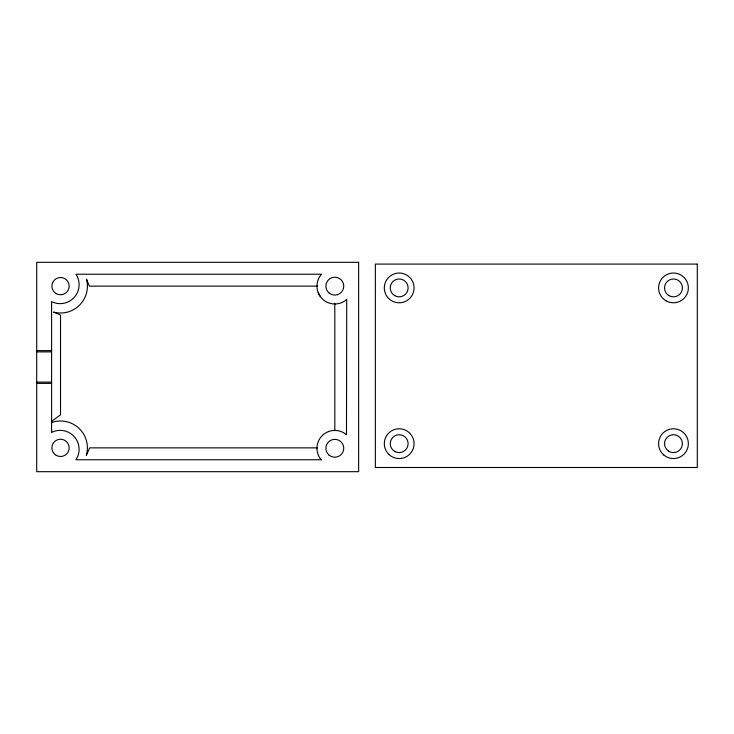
<?xml version="1.0" encoding="UTF-8"?>
<svg xmlns="http://www.w3.org/2000/svg" width="734" height="734" viewBox="0 0 734 734"><rect width="100%" height="100%" fill="white"/><g stroke="black" fill="none" stroke-linecap="round" stroke-linejoin="round"><path stroke-width="1.1" d="M51.591 421.371L60.527 414.838L60.527 314.987L53.573 312.106A26.883 26.883 0 0 0 86.493 279.186L89.374 286.141L317.694 286.141M51.591 422.738L54.169 421.738A26.883 26.883 0 0 1 86.318 455.41L89.658 447.859L317.629 447.859M36.7 350.623L51.591 350.623M36.7 351.889L51.591 351.889M36.7 382.111L51.591 382.111M36.7 383.377L51.591 383.377M321.593 459.768L75.951 459.768L78.015 455.722A18.992 18.992 0 0 0 51.986 432.188L51.591 432.445L51.591 301.619A18.992 18.992 0 0 0 75.997 274.232L321.639 274.232L320.896 274.938A17.873 17.873 0 0 0 345.365 300.564L346.732 299.261L346.485 434.739A17.873 17.873 0 0 0 320.042 458.328L321.336 459.768M318.152 292.6L320.391 296.692M334.814 303.225L334.814 430.775M358.642 262.313L36.7 262.313L36.7 471.687L358.642 471.687L358.642 262.313M697.3 264.084L375.358 264.084L375.358 467.494L697.3 467.494L697.3 264.084M56.206 455.337A8.634 8.634 0 0 0 69.161 447.859A8.634 8.634 0 0 0 56.206 440.382A8.634 8.634 0 0 0 56.206 455.337M56.206 293.618A8.634 8.634 0 0 0 69.161 286.141A8.634 8.634 0 0 0 56.206 278.663A8.634 8.634 0 0 0 56.206 293.618M329.107 455.144A8.936 8.936 0 0 0 343.622 449.786A8.936 8.936 0 0 0 331.722 439.886A8.936 8.936 0 0 0 329.107 455.144M328.795 292.747A8.936 8.936 0 0 0 343.549 288.058A8.936 8.936 0 0 0 332.107 277.626A8.936 8.936 0 0 0 328.795 292.747M394.718 451.41A8.936 8.936 0 0 0 408.113 443.666A8.936 8.936 0 0 0 394.718 435.932A8.936 8.936 0 0 0 394.718 451.41M394.718 295.646A8.936 8.936 0 0 0 408.113 287.911A8.936 8.936 0 0 0 394.718 280.168A8.936 8.936 0 0 0 394.718 295.646M669.004 295.646A8.936 8.936 0 0 0 682.409 287.911A8.936 8.936 0 0 0 669.004 280.168A8.936 8.936 0 0 0 669.004 295.646M668.362 450.997A8.936 8.936 0 0 0 682.372 444.437A8.936 8.936 0 0 0 669.692 435.574A8.936 8.936 0 0 0 668.362 450.997M388.653 298.435A14.891 14.891 0 0 0 413.563 291.765A14.891 14.891 0 0 0 395.332 273.525A14.891 14.891 0 0 0 388.653 298.435M388.873 454.41A14.891 14.891 0 0 0 413.646 447.226A14.891 14.891 0 0 0 395.03 429.372A14.891 14.891 0 0 0 388.873 454.41M663.775 454.97A14.891 14.891 0 0 0 688.107 446.41A14.891 14.891 0 0 0 668.536 429.619A14.891 14.891 0 0 0 663.775 454.97M666.032 300.802A14.891 14.891 0 0 0 688.364 287.911A14.891 14.891 0 0 0 666.032 275.011A14.891 14.891 0 0 0 666.032 300.802"/></g></svg>
